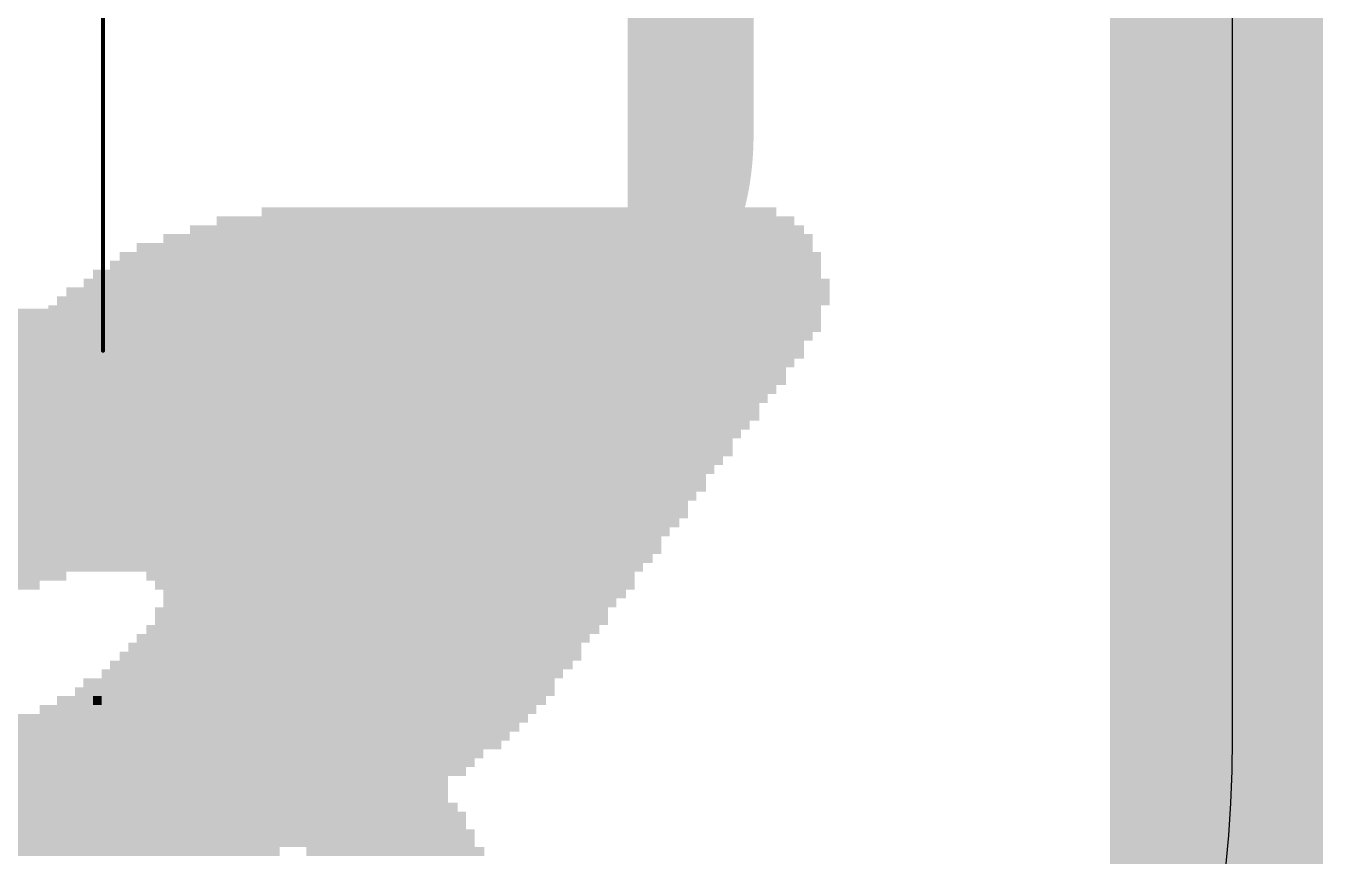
# Model space of a CAD drawing. Extents: x 0 to 53.3, y -0.3 to 28.3.
# Drawn here: x 48.725 to 51.816, y 2.72 to 4.698 of the extents above; entities that cross this region are included whole.
import ezdxf

# ---------------------------------------------------------------- set-up
doc = ezdxf.new("R2010")
doc.units = 0
for name, color, linetype in [('1', 12, 'CONTINUOUS'), ('16', 5, 'CONTINUOUS'), ('20', 4, 'CONTINUOUS'), ('200', 132, 'CONTINUOUS'), ('201', 6, 'CONTINUOUS'), ('21', 40, 'CONTINUOUS'), ('51', 253, 'CONTINUOUS')]:
    doc.layers.add(name, color=color, linetype=linetype)

# ---------------------------------------------------------------- blocks, each defined once
blk = doc.blocks.new('RECT')
blk.add_solid([(-0.5, -0.5), (0.5, -0.5), (-0.5, 0.5), (0.5, 0.5)])

msp = doc.modelspace()

# ---------------------------------------------------------------- linework, layer by layer
at = {"layer": '1', "const_width": 0.508}
msp.add_lwpolyline([(51.562, 25.4), (51.562, 0)], dxfattribs=at)
at = {"layer": '16', "const_width": 0.508}
msp.add_lwpolyline([(51.562, 25.4), (51.562, 0)], dxfattribs=at)
at = {"layer": '20'}
msp.add_line((51.6, 3), (51.6, 22.49), dxfattribs=at)
msp.add_arc((48.6, 3), 3, 270, 0, dxfattribs=at)
at = {"layer": '21', "const_width": 0.2}
for points in [[(50.3121, 4.2102), (50.3039, 4.1944)], [(50.3196, 4.2266), (50.3121, 4.2102)], [(50.2904, 4.1718), (50.2856, 4.1646)], [(50.295, 4.1792), (50.2904, 4.1718)], [(50.3039, 4.1944), (50.295, 4.1792)], [(50.2645, 4.1363), (50.2585, 4.1293)], [(50.2756, 4.1504), (50.2645, 4.1363)], [(50.2856, 4.1646), (50.2756, 4.1504)], [(50.2585, 4.1293), (50.2229, 4.0898)], [(50.2229, 4.0898), (50.1494, 4.0169)], [(50.1494, 4.0169), (50.0733, 3.9528)], [(50.0733, 3.9528), (50.0344, 3.924)], [(38.859, 3.924), (50.0344, 3.924)]]:
    msp.add_lwpolyline(points, dxfattribs=at)
at = {"layer": '21', "const_width": 0.1}
for points in [[(50.3565, 4.1872, 1), (50.2677, 4.2332)], [(50.3651, 4.2058, 1), (50.2741, 4.2474)], [(50.332, 4.1441, 1), (50.2488, 4.1995)], [(50.3375, 4.1528, 1), (50.2525, 4.2056)], [(50.2595, 4.2174, 1), (50.3483, 4.1714)], [(50.347, 4.1691, 1), (50.2608, 4.2197)], [(50.2666, 4.231, 1), (50.3576, 4.1894)], [(50.3025, 4.1038, 1), (50.2265, 4.1688)], [(50.244, 4.1923, 1), (50.3272, 4.1369)], [(50.3149, 4.1195, 1), (50.2363, 4.1813)], [(50.2479, 4.1982, 1), (50.3329, 4.1454)], [(50.3265, 4.1358, 1), (50.2447, 4.1934)], [(50.2519, 4.2045, 1), (50.3381, 4.1539)], [(50.2205, 4.1618, 1), (50.2965, 4.0968)], [(50.2252, 4.1672, 1), (50.3038, 4.1054)], [(50.2956, 4.0958, 1), (50.2214, 4.1628)], [(50.2347, 4.1792, 1), (50.3165, 4.1216)], [(50.1858, 4.1233, 1), (50.26, 4.0563)], [(50.2581, 4.0543, 1), (50.1877, 4.1253)], [(50.1816, 3.9787, 1), (50.1172, 4.0551)], [(50.1142, 4.0524, 1), (50.1846, 3.9814)], [(50.1031, 3.9126, 1), (50.0435, 3.993)], [(50.0411, 3.991, 1), (50.1055, 3.9146)], [(50.0344, 3.874, 1), (50.0344, 3.974)], [(50.0046, 3.9642, 1), (50.0642, 3.8838)]]:
    msp.add_lwpolyline(points, format="xyb", dxfattribs=at)
at = {"layer": '51'}
for points, const_width in [([(48.9085, 11.824), (48.9085, 3.924)], 0.01), ([(50.359, 5.5694), (50.359, 4.4438)], 0.2), ([(50.2585, 5.004), (50.2585, 4.1293)], 0.2), ([(50.3584, 4.4136), (50.3574, 4.3937)], 0.2), ([(50.3589, 4.4337), (50.3584, 4.4136)], 0.2), ([(50.359, 4.4438), (50.3589, 4.4337)], 0.2), ([(50.3566, 4.3837), (50.3557, 4.3738)], 0.2), ([(50.3574, 4.3937), (50.3566, 4.3837)], 0.2), ([(50.3535, 4.3542), (50.3507, 4.3349)], 0.2), ([(50.3557, 4.3738), (50.3535, 4.3542)], 0.2), ([(50.3507, 4.3349), (50.3472, 4.3158)], 0.2), ([(50.343, 4.2971), (50.3382, 4.2788)], 0.2), ([(50.3472, 4.3158), (50.343, 4.2971)], 0.2), ([(50.3327, 4.2609), (50.3265, 4.2435)], 0.2), ([(50.3355, 4.2698), (50.3327, 4.2609)], 0.2), ([(50.3382, 4.2788), (50.3355, 4.2698)], 0.2), ([(50.3265, 4.2435), (50.3196, 4.2266)], 0.2)]:
    msp.add_lwpolyline(points, dxfattribs=dict(at, const_width=const_width))
for points, const_width in [([(50.4083, 4.4111, 1), (50.3085, 4.4161)], 0.1), ([(50.4089, 4.4325, 1), (50.3089, 4.4349)], 0.1), ([(50.409, 4.4433, 1), (50.309, 4.4443)], 0.1), ([(50.4064, 4.3792, 1), (50.3068, 4.3882)], 0.1), ([(50.4072, 4.3897, 1), (50.3076, 4.3977)], 0.1), ([(50.3089, 4.4342, 1), (50.4089, 4.4332)], 0.1), ([(50.309, 4.4438, 1), (50.409, 4.4438)], 0.1), ([(50.403, 4.347, 1), (50.304, 4.3614)], 0.1), ([(50.4054, 4.3682, 1), (50.306, 4.3794)], 0.1), ([(50.3084, 4.4148, 1), (50.4084, 4.4124)], 0.1), ([(50.3999, 4.3259, 1), (50.3015, 4.3439)], 0.1), ([(50.3059, 4.3783, 1), (50.4055, 4.3693)], 0.1), ([(50.3068, 4.3877, 1), (50.4064, 4.3797)], 0.1), ([(50.3075, 4.3962, 1), (50.4073, 4.3912)], 0.1), ([(50.3914, 4.2844, 1), (50.2946, 4.3098)], 0.1), ([(50.396, 4.3048, 1), (50.2984, 4.3268)], 0.1), ([(50.3012, 4.3421, 1), (50.4002, 4.3277)], 0.1), ([(50.3038, 4.3598, 1), (50.4032, 4.3486)], 0.1), ([(50.3798, 4.2441, 1), (50.2856, 4.2777)], 0.1), ([(50.3832, 4.2548, 1), (50.2878, 4.2848)], 0.1), ([(50.3861, 4.2644, 1), (50.2903, 4.2932)], 0.1), ([(50.298, 4.3248, 1), (50.3964, 4.3068)], 0.1), ([(50.3728, 4.2246, 1), (50.2802, 4.2624)], 0.1), ([(50.2876, 4.2842, 1), (50.3834, 4.2554)], 0.1), ([(50.2898, 4.2915, 1), (50.3866, 4.2661)], 0.1), ([(50.2942, 4.3081, 1), (50.3918, 4.2861)], 0.1), ([(50.2794, 4.2603, 1), (50.3736, 4.2267)], 0.1), ([(50.285, 4.2759, 1), (50.3804, 4.2459)], 0.1), ([(50.2733, 4.2455, 1), (50.3659, 4.2077)], 0.1), ([(50.2085, 4.1293, 1), (50.3085, 4.1293)], 0.1), ([(48.906, 3.924, 1), (48.911, 3.924)], 0.005)]:
    msp.add_lwpolyline(points, format="xyb", dxfattribs=dict(at, const_width=const_width))

# ---------------------------------------------------------------- block references
at = {"layer": '200'}
for p, xscale, yscale in [((48.895, 3.0903), 0.0203, 0.0211), ((49.2874, 3.0903), 0.2108, 0.0211), ((48.9166, 3.0692), 0.0635, 0.0211), ((49.276, 3.0692), 0.4013, 0.0211), ((49.2023, 3.048), 0.635, 0.0213), ((49.2239, 3.0268), 0.6782, 0.0211), ((49.2443, 3.0057), 0.7188, 0.0211), ((49.2658, 2.9633), 0.762, 0.0211), ((49.2557, 2.9845), 0.7417, 0.0213), ((49.276, 2.9422), 0.7823, 0.0211), ((49.2874, 2.921), 0.8052, 0.0213), ((49.2976, 2.8998), 0.8255, 0.0211), ((49.3078, 2.8787), 0.8458, 0.0211), ((49.3078, 2.8575), 0.8458, 0.0213), ((49.3192, 2.8363), 0.8687, 0.0211), ((49.3293, 2.8152), 0.889, 0.0211), ((49.3293, 2.794), 0.889, 0.0213), ((49.3395, 2.7728), 0.9093, 0.0211), ((49.3395, 2.7517), 0.9093, 0.0211), ((49.0538, 2.7305), 0.3378, 0.0213), ((49.6049, 2.7305), 0.4242, 0.0213)]:
    msp.add_blockref('RECT', p, dxfattribs=dict(at, xscale=xscale, yscale=yscale))
at = {"layer": '201', "rotation": 180}
for p, xscale, yscale in [((49.8678, 4.2333), 1.3767, 0.0211), ((49.8996, 4.2545), 1.2268, 0.0213), ((49.8475, 4.2122), 1.463, 0.0211), ((49.7942, 4.1698), 1.6104, 0.0211), ((49.8259, 4.191), 1.5469, 0.0213), ((49.784, 4.1487), 1.6713, 0.0211), ((49.7523, 4.1063), 1.7348, 0.0211), ((49.7726, 4.1275), 1.6942, 0.0213), ((49.751, 4.0852), 1.778, 0.0211), ((49.7192, 4.0428), 1.8415, 0.0211), ((49.7307, 4.064), 1.8186, 0.0213), ((49.6989, 4.0217), 1.8415, 0.0211), ((49.6773, 3.9793), 1.8847, 0.0211), ((49.6887, 4.0005), 1.8618, 0.0213), ((49.657, 3.9582), 1.8847, 0.0211), ((49.6367, 3.9158), 1.8847, 0.0211), ((49.6468, 3.937), 1.8644, 0.0213), ((48.9268, 3.8947), 3.2588, 0.0211), ((49.2976, 3.8735), 2.4765, 0.0213), ((49.3179, 3.8523), 2.4359, 0.0211), ((49.3179, 3.8312), 2.3901, 0.0211), ((49.3078, 3.81), 2.3698, 0.0213), ((49.3078, 3.7888), 2.3292, 0.0211), ((49.3078, 3.7677), 2.3292, 0.0211), ((49.3065, 3.7465), 2.286, 0.0213), ((49.2963, 3.7253), 2.2657, 0.0211), ((49.2976, 3.7042), 2.2225, 0.0211), ((49.2976, 3.683), 2.2225, 0.0213), ((49.2862, 3.6618), 2.1996, 0.0211), ((49.2862, 3.6407), 2.159, 0.0211), ((49.276, 3.6195), 2.1387, 0.0213), ((49.276, 3.5983), 2.1387, 0.0211), ((49.2646, 3.5772), 2.1158, 0.0211), ((49.2646, 3.556), 2.0752, 0.0213), ((49.2544, 3.5137), 2.0549, 0.0211), ((49.2646, 3.5348), 2.0752, 0.0211), ((49.243, 3.4925), 2.032, 0.0213), ((49.2328, 3.4713), 2.0117, 0.0211), ((49.2328, 3.4502), 2.0117, 0.0211), ((49.2227, 3.429), 1.9914, 0.0213), ((49.2112, 3.4078), 1.9685, 0.0211), ((48.5242, 3.3867), 0.5944, 0.0211), ((48.4924, 3.3655), 0.5309, 0.0213), ((49.5935, 3.3867), 1.1633, 0.0211), ((49.6037, 3.3655), 1.143, 0.0213), ((49.6037, 3.3443), 1.1024, 0.0211), ((49.5719, 3.302), 1.0795, 0.0213), ((49.5922, 3.3232), 1.0795, 0.0211), ((49.5719, 3.2808), 1.0795, 0.0211), ((49.5287, 3.2385), 1.0795, 0.0213), ((49.5516, 3.2597), 1.0795, 0.0211), ((49.5084, 3.2173), 1.0795, 0.0211), ((49.4767, 3.175), 1.1024, 0.0213), ((49.4983, 3.1962), 1.0998, 0.0211), ((49.4551, 3.1538), 1.0998, 0.0211), ((49.4132, 3.1115), 1.143, 0.0213), ((49.4233, 3.1327), 1.1227, 0.0211), ((49.3814, 3.0903), 1.1659, 0.0211), ((49.3497, 3.0692), 1.1836, 0.0211), ((49.2658, 3.0268), 1.27, 0.0211), ((49.3078, 3.048), 1.2268, 0.0213), ((48.8937, 3.0057), 1.9685, 0.0211), ((48.8836, 2.9845), 1.9482, 0.0213), ((48.862, 2.9633), 1.905, 0.0211), ((48.8518, 2.9422), 1.8847, 0.0211), ((48.7782, 2.8998), 1.905, 0.0211), ((48.8213, 2.921), 1.905, 0.0213), ((47.8371, 2.8787), 3.7465, 0.0211), ((47.8257, 2.8575), 3.683, 0.0213), ((47.8155, 2.8363), 3.622, 0.0211), ((47.8155, 2.8152), 3.5357, 0.0211), ((47.7939, 2.794), 3.4519, 0.0213), ((47.7723, 2.7728), 3.3223, 0.0211), ((48.8531, 2.7517), 0.8255, 0.0211), ((48.9166, 2.7305), 0.8255, 0.0213)]:
    msp.add_blockref('RECT', p, dxfattribs=dict(at, xscale=xscale, yscale=yscale))

doc.saveas('drawing.dxf')
